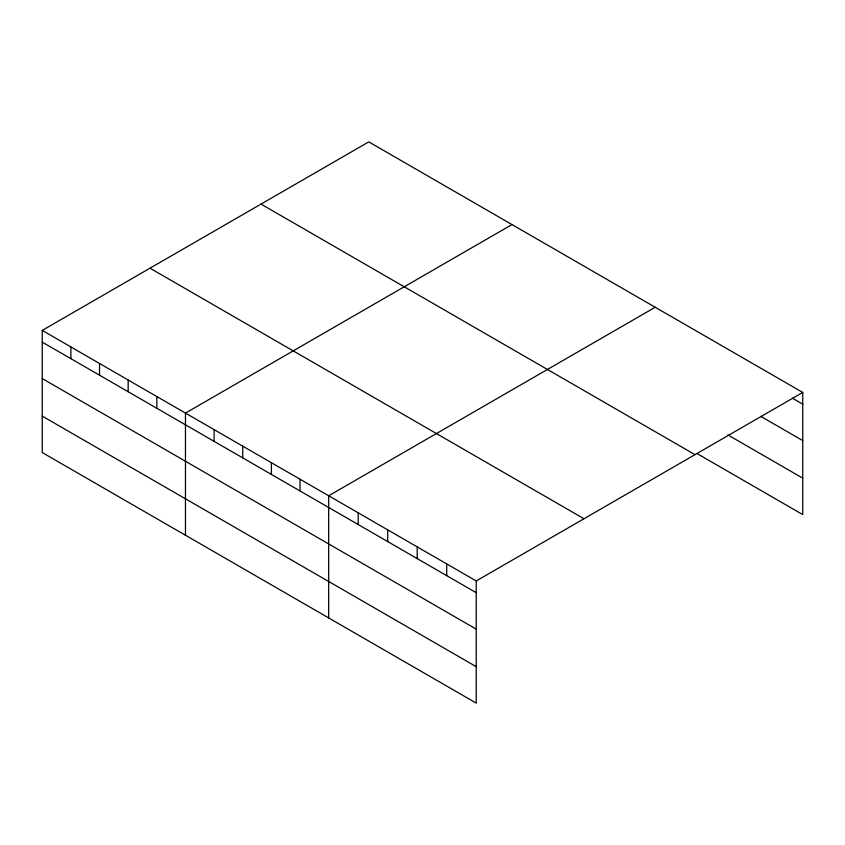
<?xml version="1.0" encoding="UTF-8"?>
<svg xmlns="http://www.w3.org/2000/svg" width="845" height="845" viewBox="0 0 845 845"><rect width="100%" height="100%" fill="white"/><g stroke="black" fill="none" stroke-linecap="round" stroke-linejoin="round"><path stroke-width="1.27" d="M697.188 453.649L802.75 514.594L802.75 392.439L368.769 141.886L42.25 330.406L42.25 452.561L476.231 703.114L476.231 580.959L42.25 330.406M511.986 224.569L185.467 413.089L185.467 535.244M655.202 307.253L328.673 495.772L328.673 617.927M476.231 580.959L802.75 392.439M792.536 398.27L802.75 404.163M760.753 416.363L802.75 440.604M727.841 434.9L802.75 478.154M261.02 204.099L695.002 454.652M149.998 268.192L583.979 518.745M42.25 342.13L476.231 592.683M42.25 378.571L476.231 629.124M42.25 416.12L476.231 666.673M446.72 563.921L446.72 575.646M417.208 546.884L417.208 558.608M387.697 529.847L387.697 541.571M358.185 512.809L358.185 524.534M300.028 479.231L300.028 490.956M271.393 462.701L271.393 474.425M242.747 446.16L242.747 457.884M214.102 429.619L214.102 441.343M156.821 396.548L156.821 408.272M128.176 380.018L128.176 391.742M99.53 363.477L99.53 375.201M70.895 346.936L70.895 358.66"/></g></svg>
